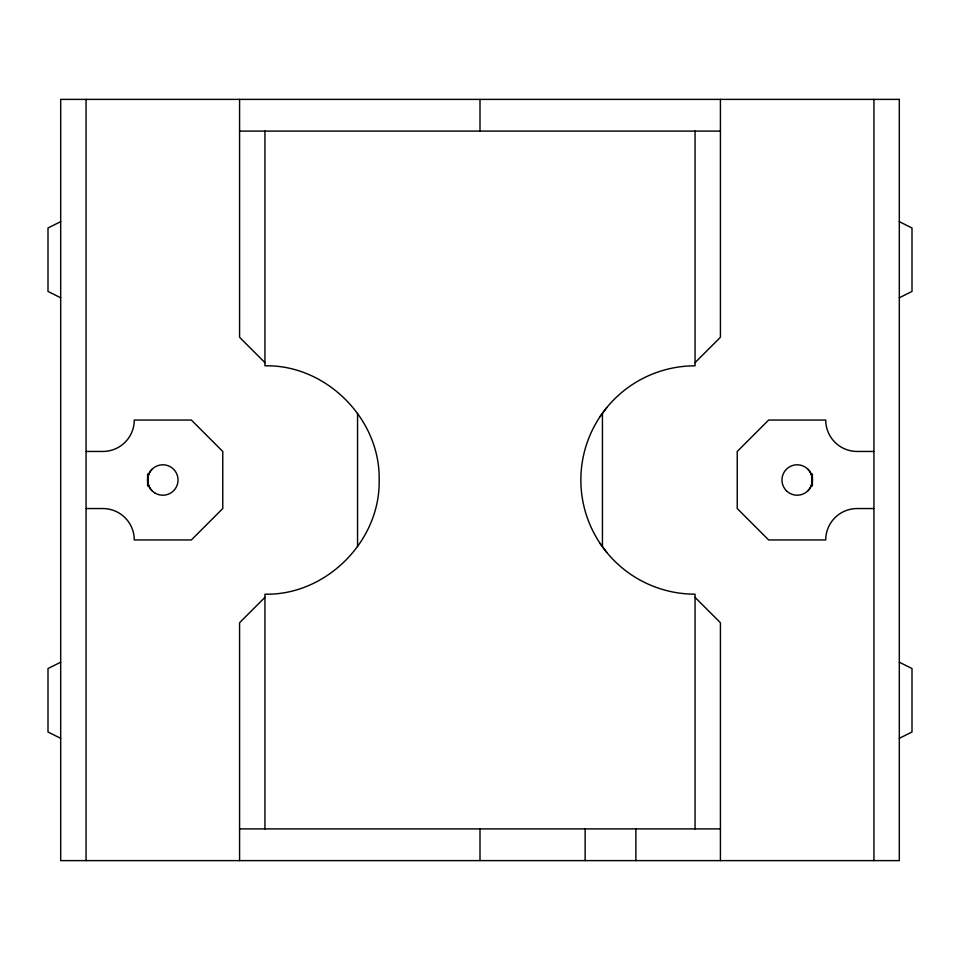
<?xml version="1.0" encoding="UTF-8"?>
<svg xmlns="http://www.w3.org/2000/svg" width="960" height="960" viewBox="0 0 960 960"><rect width="100%" height="100%" fill="white"/><g stroke="black" fill="none" stroke-linecap="round" stroke-linejoin="round"><path stroke-width="1.44" d="M600.108 416.568L606.78 407.556M152.052 469.236C146.256 474.96 146.256 485.04 152.052 490.764M807.948 490.764C813.744 485.04 813.744 474.96 807.948 469.236M264.948 597.36L239.58 622.728L239.58 860.616M695.052 362.64L720.42 337.272L720.42 99.384M60.684 221.652L48 228L48 291.432L60.684 297.78M60.684 662.208L48 668.556L48 731.988L60.684 738.336M899.316 297.78L912 291.432L912 228L899.316 221.652M899.316 738.336L912 731.988L912 668.556L899.316 662.208M239.58 131.1L720.42 131.1M86.064 451.452L102.876 451.452A31.404 31.404 0 0 0 134.268 420.048L191.364 420.048L222.768 451.452L222.768 508.548L191.364 539.952L134.268 539.952A31.404 31.404 0 0 0 102.876 508.548L86.064 508.548M873.936 451.452L857.124 451.452A31.404 31.404 0 0 1 825.732 420.048L768.636 420.048L737.232 451.452L737.232 508.548L768.636 539.952L825.732 539.952A31.404 31.404 0 0 1 857.124 508.548L873.936 508.548M239.58 828.9L720.42 828.9M695.052 597.36L720.42 622.728L720.42 860.616M264.948 362.64L239.58 337.272L239.58 99.384M600.108 543.432L606.78 552.444M873.936 99.384L873.936 860.616M812.4 474.012L812.4 485.988M695.052 131.1L695.052 365.82A114.18 114.18 0 0 0 580.86 480A114.18 114.18 0 0 0 695.052 594.18L695.052 828.9M635.88 828.9L635.88 860.616M602.436 413.424L602.436 546.576M585.132 828.9L585.132 860.616M480 99.384L480 131.1M480 828.9L480 860.616M357.564 413.424L357.564 546.576M264.948 131.1L264.948 365.82C325.98 364.404 380.544 418.98 379.14 480C380.544 541.02 325.98 595.596 264.948 594.18L264.948 828.9M147.6 474.012L147.6 485.988M86.064 99.384L86.064 860.616M899.316 99.384L60.684 99.384L60.684 860.616L899.316 860.616L899.316 99.384M786.42 490.764A15.228 15.228 0 0 0 811.884 483.936A15.228 15.228 0 0 0 793.236 465.3A15.228 15.228 0 0 0 786.42 490.764M155.208 493.188A15.228 15.228 0 0 0 178.044 480A15.228 15.228 0 0 0 155.208 466.812A15.228 15.228 0 0 0 155.208 493.188"/></g></svg>
